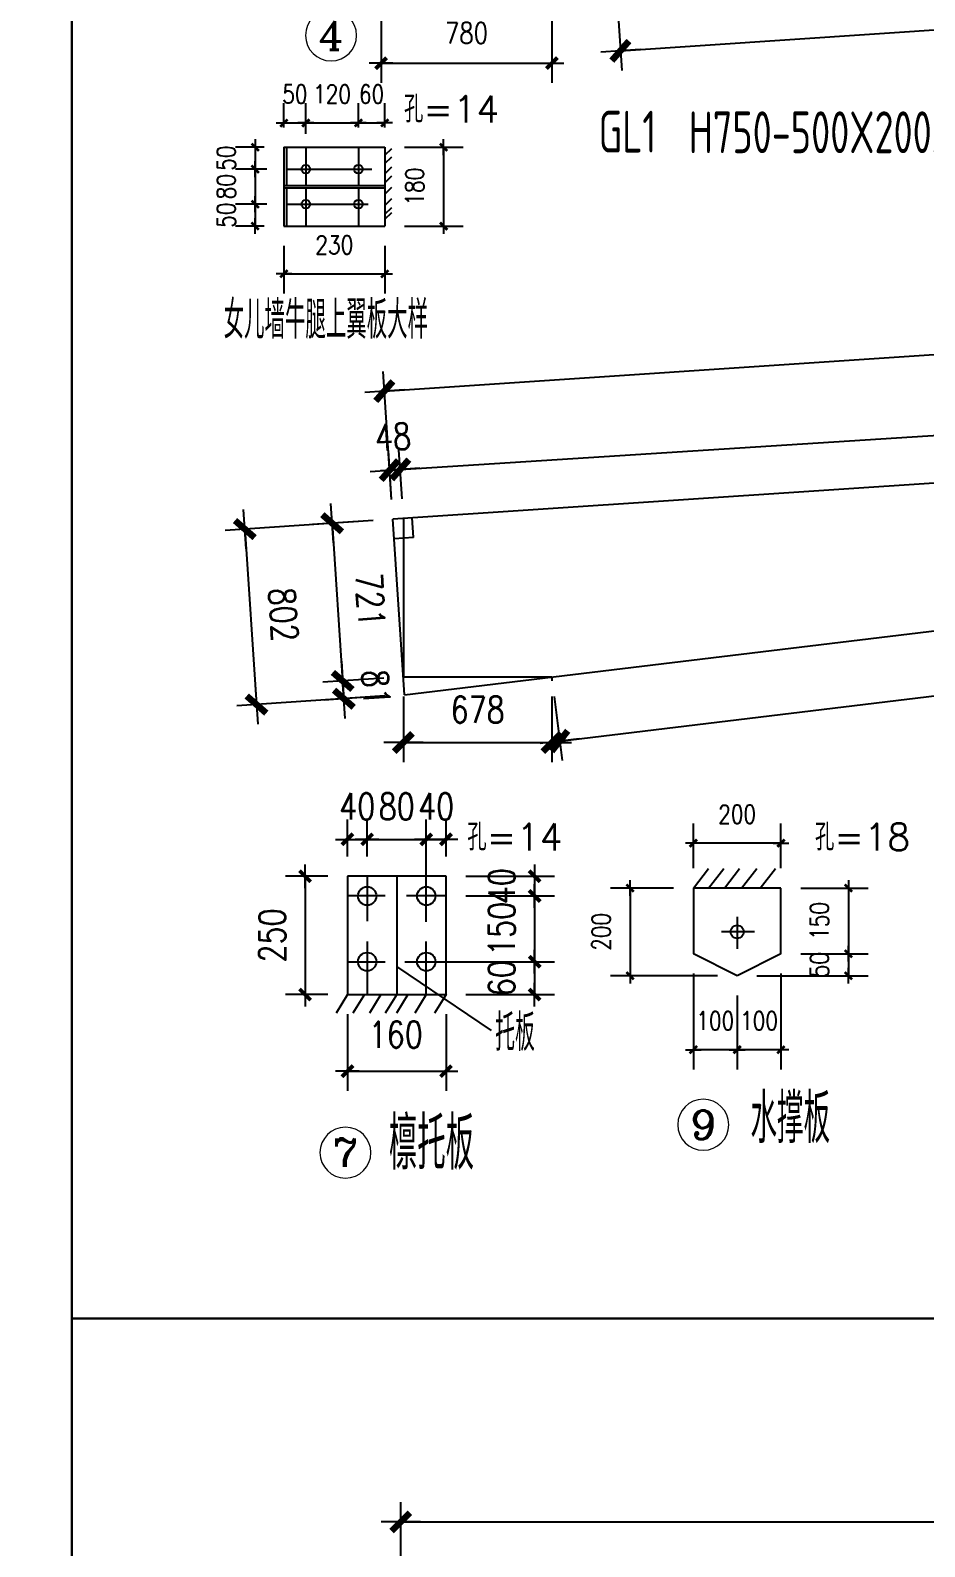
# Model space of a CAD drawing. Header units: millimetres. Extents: x 2451220 to 4527627, y -5186613 to -1639140.
# Drawn here: x 2499782 to 2503864, y -1723549 to -1716630 of the extents above; entities that cross this region are included whole.
import ezdxf
from ezdxf.enums import TextEntityAlignment as Align

# ---------------------------------------------------------------- set-up
doc = ezdxf.new("R2010")
doc.units = ezdxf.units.MM
doc.header["$LTSCALE"] = 1000
doc.header["$PDMODE"] = 34
doc.linetypes.add('CENTER', pattern=[50.8, 31.75, -6.35, 6.35, -6.35])
doc.layers.add('轴线层', color=1, linetype='CENTER', lineweight=15)
doc.layers.add('钢架', color=7, linetype='Continuous', lineweight=25)
doc.styles.add('COMPLEX', font='COMPLEX')
doc.styles.add('DIM_FONT', font='simplex.shx', dxfattribs={"width": 0.8, "bigfont": 'hztxt.shx'})
doc.styles.add('hz', font='gbenor.shx', dxfattribs={"width": 0.75, "height": 100, "bigfont": 'gbcbig.shx'})
doc.styles.get("Standard").update_dxf_attribs({"font": 'txt', "bigfont": 'gbcbig.shx'})
doc.styles.add('TSSD_Label', font='Tssdeng.shx', dxfattribs={"width": 0.7, "bigfont": 'hztxt.shx'})
doc.dimstyles.new('WGH(1)', dxfattribs={"dimscale": 1.2, "dimtxt": 100, "dimasz": 0.5, "dimexe": 75, "dimexo": 75, "dimgap": 75, "dimtad": 1, "dimdec": 0, "dimzin": 0, "dimdsep": 46, "dimtxsty": 'DIM_FONT', "dimblk1": '_DIMX', "dimblk2": '_DIMX', "dimsah": 1, "dimcen": 0.09, "dimclrd": 3, "dimclre": 3, "dimclrt": 7, "dimadec": 0, "dimazin": 0, "dimtfac": 1, "dimtdec": 0, "dimtix": 1, "dimtmove": 2, "dimatfit": 3, "dimldrblk": '_DIMX', "dimfxl": 1, "dimtolj": 1, "dimtzin": 0, "dimarcsym": 0})
doc.dimstyles.new('WGH(2)', dxfattribs={"dimscale": 1.2, "dimtxt": 100, "dimasz": 0.5, "dimexe": 75, "dimexo": 75, "dimgap": 75, "dimtad": 1, "dimdec": 0, "dimlfac": 0.5, "dimzin": 0, "dimdsep": 46, "dimtxsty": 'DIM_FONT', "dimblk1": '_DIMX', "dimblk2": '_DIMX', "dimsah": 1, "dimcen": 0.09, "dimclrd": 3, "dimclre": 3, "dimclrt": 7, "dimadec": 0, "dimazin": 0, "dimtfac": 1, "dimtdec": 0, "dimtix": 1, "dimtmove": 2, "dimatfit": 3, "dimldrblk": '_DIMX', "dimfxl": 1, "dimtolj": 1, "dimtzin": 0, "dimarcsym": 0})
doc.dimstyles.new('WGH(3)', dxfattribs={"dimscale": 1.2, "dimtxt": 100, "dimasz": 0.3, "dimexe": 75, "dimexo": 75, "dimgap": 75, "dimtad": 1, "dimdec": 0, "dimlfac": 0.333333, "dimzin": 0, "dimdsep": 46, "dimtxsty": 'DIM_FONT', "dimblk1": '_DIMX', "dimblk2": '_DIMX', "dimsah": 1, "dimcen": 0.09, "dimclrd": 3, "dimclre": 3, "dimclrt": 7, "dimazin": 0, "dimtfac": 1, "dimtdec": 0, "dimtix": 1, "dimtmove": 2, "dimatfit": 3, "dimldrblk": '_DIMX', "dimfxl": 1, "dimtolj": 1, "dimtzin": 0, "dimarcsym": 0})

# ---------------------------------------------------------------- blocks, each defined once
blk = doc.blocks.new('_DIMX')
blk.add_line((-150, 0), (150, 0))
at = {"const_width": 50}
blk.add_lwpolyline([(-70, -70), (70, 70)], dxfattribs=at)
blk = doc.blocks.new('*D2600')
at = {"color": 3, "lineweight": -2}
for p, q in [((2501139.4, -1720490.2), (2500946.1, -1720490.2)), ((2501036.1, -1720490.6), (2501036.1, -1721029.8)), ((2501139.4, -1721030.2), (2500946.1, -1721030.2))]:
    blk.add_line(p, q, dxfattribs=at)
at = {"layer": 'Defpoints', "color": 0}
for p in [(2501229.4, -1720490.2), (2501036.1, -1721030.2), (2501229.4, -1721030.2)]:
    blk.add_point(p, dxfattribs=at)
at = {"color": 3, "lineweight": -2, "xscale": 0.36, "yscale": 0.36, "zscale": 0.36}
for p, rotation in [((2501036.1, -1720490.2), 90), ((2501036.1, -1721030.2), 270)]:
    blk.add_blockref('_DIMX', p, dxfattribs=dict(at, rotation=rotation))
at = {"color": 7, "insert": (2500886.1, -1720760.2), "char_height": 120, "attachment_point": 5, "rotation": 90, "style": 'DIM_FONT'}
blk.add_mtext('\\A1;250', dxfattribs=at)
blk = doc.blocks.new('*D2601')
at = {"color": 3, "lineweight": -2}
for p, q in [((2501769.4, -1720490.2), (2502173.9, -1720490.2)), ((2502083.9, -1720489.8), (2502083.9, -1720489.5)), ((2502083.9, -1720490.2), (2502083.9, -1720580.2)), ((2501769.4, -1720580.2), (2502173.9, -1720580.2)), ((2502083.9, -1720580.6), (2502083.9, -1720580.9))]:
    blk.add_line(p, q, dxfattribs=at)
at = {"layer": 'Defpoints', "color": 0}
for p in [(2501679.4, -1720490.2), (2501679.4, -1720580.2), (2502083.9, -1720580.2)]:
    blk.add_point(p, dxfattribs=at)
at = {"color": 3, "lineweight": -2, "xscale": 0.36, "yscale": 0.36, "zscale": 0.36}
for p, rotation in [((2502083.9, -1720490.2), 270), ((2502083.9, -1720580.2), 90)]:
    blk.add_blockref('_DIMX', p, dxfattribs=dict(at, rotation=rotation))
at = {"color": 7, "insert": (2501933.9, -1720535.2), "char_height": 120, "attachment_point": 5, "rotation": 90, "style": 'DIM_FONT'}
blk.add_mtext('\\A1;40', dxfattribs=at)
blk = doc.blocks.new('*D2602')
at = {"color": 3, "lineweight": -2}
for p, q in [((2501769.4, -1720580.2), (2502173.9, -1720580.2)), ((2502083.9, -1720579.8), (2502083.9, -1720579.5)), ((2502083.9, -1720580.2), (2502083.9, -1720880.2)), ((2501491.2, -1720880.2), (2502173.9, -1720880.2)), ((2502083.9, -1720880.6), (2502083.9, -1720880.9))]:
    blk.add_line(p, q, dxfattribs=at)
at = {"layer": 'Defpoints', "color": 0}
for p in [(2501679.4, -1720580.2), (2501401.2, -1720880.2), (2502083.9, -1720880.2)]:
    blk.add_point(p, dxfattribs=at)
at = {"color": 3, "lineweight": -2, "xscale": 0.36, "yscale": 0.36, "zscale": 0.36}
for p, rotation in [((2502083.9, -1720580.2), 270), ((2502083.9, -1720880.2), 90)]:
    blk.add_blockref('_DIMX', p, dxfattribs=dict(at, rotation=rotation))
at = {"color": 7, "insert": (2501933.9, -1720730.2), "char_height": 120, "attachment_point": 5, "rotation": 90, "style": 'DIM_FONT'}
blk.add_mtext('\\A1;150', dxfattribs=at)
blk = doc.blocks.new('*D2603')
at = {"color": 3, "lineweight": -2}
for p, q in [((2501491.2, -1720880.2), (2502173.9, -1720880.2)), ((2502083.9, -1720879.8), (2502083.9, -1720879.5)), ((2502083.9, -1720880.2), (2502083.9, -1721030.2)), ((2501769.4, -1721030.2), (2502173.9, -1721030.2)), ((2502083.9, -1721030.6), (2502083.9, -1721030.9))]:
    blk.add_line(p, q, dxfattribs=at)
at = {"layer": 'Defpoints', "color": 0}
for p in [(2501401.2, -1720880.2), (2501679.4, -1721030.2), (2502083.9, -1721030.2)]:
    blk.add_point(p, dxfattribs=at)
at = {"color": 3, "lineweight": -2, "xscale": 0.36, "yscale": 0.36, "zscale": 0.36}
for p, rotation in [((2502083.9, -1720880.2), 270), ((2502083.9, -1721030.2), 90)]:
    blk.add_blockref('_DIMX', p, dxfattribs=dict(at, rotation=rotation))
at = {"color": 7, "insert": (2501933.9, -1720955.2), "char_height": 120, "attachment_point": 5, "rotation": 90, "style": 'DIM_FONT'}
blk.add_mtext('\\A1;60', dxfattribs=at)
blk = doc.blocks.new('*D2604')
at = {"color": 3, "lineweight": -2}
for p, q in [((2501229.4, -1720400.2), (2501229.4, -1720231.8)), ((2501319.4, -1720400.2), (2501319.4, -1720231.8)), ((2501229, -1720321.8), (2501228.7, -1720321.8)), ((2501229.4, -1720321.8), (2501319.4, -1720321.8)), ((2501319.7, -1720321.8), (2501320.1, -1720321.8))]:
    blk.add_line(p, q, dxfattribs=at)
at = {"layer": 'Defpoints', "color": 0}
for p in [(2501319.4, -1720321.8), (2501229.4, -1720490.2), (2501319.4, -1720490.2)]:
    blk.add_point(p, dxfattribs=at)
at = {"color": 3, "lineweight": -2, "xscale": 0.36, "yscale": 0.36, "zscale": 0.36}
blk.add_blockref('_DIMX', (2501229.4, -1720321.8), dxfattribs=at)
at = {"color": 3, "lineweight": -2, "xscale": 0.36, "yscale": 0.36, "zscale": 0.36, "rotation": 180}
blk.add_blockref('_DIMX', (2501319.4, -1720321.8), dxfattribs=at)
at = {"color": 7, "insert": (2501274.4, -1720171.8), "char_height": 120, "attachment_point": 5, "style": 'DIM_FONT'}
blk.add_mtext('\\A1;40', dxfattribs=at)
blk = doc.blocks.new('*D2605')
at = {"color": 3, "lineweight": -2}
for p, q in [((2501319.4, -1720400.2), (2501319.4, -1720231.8)), ((2501589.4, -1720698.2), (2501589.4, -1720231.8)), ((2501319, -1720321.8), (2501318.7, -1720321.8)), ((2501319.4, -1720321.8), (2501589.4, -1720321.8)), ((2501589.7, -1720321.8), (2501590.1, -1720321.8))]:
    blk.add_line(p, q, dxfattribs=at)
at = {"layer": 'Defpoints', "color": 0}
for p in [(2501589.4, -1720321.8), (2501319.4, -1720490.2), (2501589.4, -1720788.2)]:
    blk.add_point(p, dxfattribs=at)
at = {"color": 3, "lineweight": -2, "xscale": 0.36, "yscale": 0.36, "zscale": 0.36}
blk.add_blockref('_DIMX', (2501319.4, -1720321.8), dxfattribs=at)
at = {"color": 3, "lineweight": -2, "xscale": 0.36, "yscale": 0.36, "zscale": 0.36, "rotation": 180}
blk.add_blockref('_DIMX', (2501589.4, -1720321.8), dxfattribs=at)
at = {"color": 7, "insert": (2501454.4, -1720171.8), "char_height": 120, "attachment_point": 5, "style": 'DIM_FONT'}
blk.add_mtext('\\A1;80', dxfattribs=at)
blk = doc.blocks.new('*D2606')
at = {"color": 3, "lineweight": -2}
for p, q in [((2501589.4, -1720698.2), (2501589.4, -1720231.8)), ((2501679.4, -1720400.2), (2501679.4, -1720231.8)), ((2501589, -1720321.8), (2501588.7, -1720321.8)), ((2501589.4, -1720321.8), (2501679.4, -1720321.8)), ((2501679.7, -1720321.8), (2501680.1, -1720321.8))]:
    blk.add_line(p, q, dxfattribs=at)
at = {"layer": 'Defpoints', "color": 0}
for p in [(2501679.4, -1720321.8), (2501679.4, -1720490.2), (2501589.4, -1720788.2)]:
    blk.add_point(p, dxfattribs=at)
at = {"color": 3, "lineweight": -2, "xscale": 0.36, "yscale": 0.36, "zscale": 0.36}
blk.add_blockref('_DIMX', (2501589.4, -1720321.8), dxfattribs=at)
at = {"color": 3, "lineweight": -2, "xscale": 0.36, "yscale": 0.36, "zscale": 0.36, "rotation": 180}
blk.add_blockref('_DIMX', (2501679.4, -1720321.8), dxfattribs=at)
at = {"color": 7, "insert": (2501634.4, -1720171.8), "char_height": 120, "attachment_point": 5, "style": 'DIM_FONT'}
blk.add_mtext('\\A1;40', dxfattribs=at)
blk = doc.blocks.new('*D830')
at = {"color": 3, "lineweight": -2}
for p, q in [((2501229.4, -1721120.2), (2501229.4, -1721469.3)), ((2501679.4, -1721120.2), (2501679.4, -1721469.3)), ((2501229.7, -1721379.3), (2501679, -1721379.3))]:
    blk.add_line(p, q, dxfattribs=at)
at = {"layer": 'Defpoints', "color": 0}
for p in [(2501229.4, -1721030.2), (2501679.4, -1721030.2), (2501679.4, -1721379.3)]:
    blk.add_point(p, dxfattribs=at)
at = {"color": 3, "lineweight": -2, "xscale": 0.36, "yscale": 0.36, "zscale": 0.36, "rotation": 180}
blk.add_blockref('_DIMX', (2501229.4, -1721379.3), dxfattribs=at)
at = {"color": 3, "lineweight": -2, "xscale": 0.36, "yscale": 0.36, "zscale": 0.36}
blk.add_blockref('_DIMX', (2501679.4, -1721379.3), dxfattribs=at)
at = {"color": 7, "insert": (2501449.8, -1721212.3), "char_height": 120, "attachment_point": 5, "style": 'DIM_FONT'}
blk.add_mtext('\\A1;160', dxfattribs=at)
blk = doc.blocks.new('*D2607')
at = {"color": 3, "lineweight": -2}
for p, q in [((2502808.2, -1720453.8), (2502808.2, -1720249.3)), ((2503208.2, -1720453.8), (2503208.2, -1720249.3)), ((2503207.9, -1720339.3), (2502808.4, -1720339.3))]:
    blk.add_line(p, q, dxfattribs=at)
at = {"layer": 'Defpoints', "color": 0}
for p in [(2502808.2, -1720339.3), (2502808.2, -1720543.8), (2503208.2, -1720543.8)]:
    blk.add_point(p, dxfattribs=at)
at = {"color": 3, "lineweight": -2, "xscale": 0.24, "yscale": 0.24, "zscale": 0.24, "rotation": 180}
blk.add_blockref('_DIMX', (2502808.2, -1720339.3), dxfattribs=at)
at = {"color": 3, "lineweight": -2, "xscale": 0.24, "yscale": 0.24, "zscale": 0.24}
blk.add_blockref('_DIMX', (2503208.2, -1720339.3), dxfattribs=at)
at = {"color": 7, "insert": (2503008.2, -1720207.3), "char_height": 84, "attachment_point": 5, "style": 'DIM_FONT'}
blk.add_mtext('\\A1;200', dxfattribs=at)
blk = doc.blocks.new('*D2608')
at = {"color": 3, "lineweight": -2}
for p, q in [((2503298.2, -1720543.8), (2503605.8, -1720543.8)), ((2503515.8, -1720543.5), (2503515.8, -1720543.3)), ((2503515.8, -1720543.8), (2503515.8, -1720843.8)), ((2503298.2, -1720843.8), (2503605.8, -1720843.8)), ((2503515.8, -1720844), (2503515.8, -1720844.2))]:
    blk.add_line(p, q, dxfattribs=at)
at = {"layer": 'Defpoints', "color": 0}
for p in [(2503208.2, -1720543.8), (2503208.2, -1720843.8), (2503515.8, -1720843.8)]:
    blk.add_point(p, dxfattribs=at)
at = {"color": 3, "lineweight": -2, "xscale": 0.24, "yscale": 0.24, "zscale": 0.24}
for p, rotation in [((2503515.8, -1720543.8), 270), ((2503515.8, -1720843.8), 90)]:
    blk.add_blockref('_DIMX', p, dxfattribs=dict(at, rotation=rotation))
at = {"color": 7, "insert": (2503383.8, -1720693.8), "char_height": 84, "attachment_point": 5, "rotation": 90, "style": 'DIM_FONT'}
blk.add_mtext('\\A1;150', dxfattribs=at)
blk = doc.blocks.new('*D2609')
at = {"color": 3, "lineweight": -2}
for p, q in [((2503298.2, -1720843.8), (2503605.8, -1720843.8)), ((2503515.8, -1720843.5), (2503515.8, -1720843.3)), ((2503515.8, -1720843.8), (2503515.8, -1720943.8)), ((2503098.2, -1720943.8), (2503605.8, -1720943.8)), ((2503515.8, -1720944), (2503515.8, -1720944.2))]:
    blk.add_line(p, q, dxfattribs=at)
at = {"layer": 'Defpoints', "color": 0}
for p in [(2503208.2, -1720843.8), (2503008.2, -1720943.8), (2503515.8, -1720943.8)]:
    blk.add_point(p, dxfattribs=at)
at = {"color": 3, "lineweight": -2, "xscale": 0.24, "yscale": 0.24, "zscale": 0.24}
for p, rotation in [((2503515.8, -1720843.8), 270), ((2503515.8, -1720943.8), 90)]:
    blk.add_blockref('_DIMX', p, dxfattribs=dict(at, rotation=rotation))
at = {"color": 7, "insert": (2503383.8, -1720893.8), "char_height": 84, "attachment_point": 5, "rotation": 90, "style": 'DIM_FONT'}
blk.add_mtext('\\A1;50', dxfattribs=at)
blk = doc.blocks.new('*D2610')
at = {"color": 3, "lineweight": -2}
for p, q in [((2502718.2, -1720543.8), (2502429.4, -1720543.8)), ((2502519.4, -1720544), (2502519.4, -1720943.5)), ((2502918.2, -1720943.8), (2502429.4, -1720943.8))]:
    blk.add_line(p, q, dxfattribs=at)
at = {"layer": 'Defpoints', "color": 0}
for p in [(2502808.2, -1720543.8), (2502519.4, -1720943.8), (2503008.2, -1720943.8)]:
    blk.add_point(p, dxfattribs=at)
at = {"color": 3, "lineweight": -2, "xscale": 0.24, "yscale": 0.24, "zscale": 0.24}
for p, rotation in [((2502519.4, -1720543.8), 90), ((2502519.4, -1720943.8), 270)]:
    blk.add_blockref('_DIMX', p, dxfattribs=dict(at, rotation=rotation))
at = {"color": 7, "insert": (2502387.4, -1720743.8), "char_height": 84, "attachment_point": 5, "rotation": 90, "style": 'DIM_FONT'}
blk.add_mtext('\\A1;200', dxfattribs=at)
blk = doc.blocks.new('*D831')
at = {"color": 3, "lineweight": -2}
for p, q in [((2503208.2, -1720933.8), (2503208.2, -1721371.5)), ((2503008.2, -1721033.8), (2503008.2, -1721371.5)), ((2503007.9, -1721281.5), (2503007.7, -1721281.5)), ((2503208.2, -1721281.5), (2503008.2, -1721281.5)), ((2503208.4, -1721281.5), (2503208.6, -1721281.5))]:
    blk.add_line(p, q, dxfattribs=at)
at = {"layer": 'Defpoints', "color": 0}
for p in [(2503208.2, -1720843.8), (2503008.2, -1720943.8), (2503008.2, -1721281.5)]:
    blk.add_point(p, dxfattribs=at)
at = {"color": 3, "lineweight": -2, "xscale": 0.24, "yscale": 0.24, "zscale": 0.24}
blk.add_blockref('_DIMX', (2503008.2, -1721281.5), dxfattribs=at)
at = {"color": 3, "lineweight": -2, "xscale": 0.24, "yscale": 0.24, "zscale": 0.24, "rotation": 180}
blk.add_blockref('_DIMX', (2503208.2, -1721281.5), dxfattribs=at)
at = {"color": 7, "insert": (2503108.2, -1721149.5), "char_height": 84, "attachment_point": 5, "style": 'DIM_FONT'}
blk.add_mtext('\\A1;100', dxfattribs=at)
blk = doc.blocks.new('*D832')
at = {"color": 3, "lineweight": -2}
for p, q in [((2502808.2, -1720933.8), (2502808.2, -1721371.5)), ((2503008.2, -1721033.8), (2503008.2, -1721371.5)), ((2502807.9, -1721281.5), (2502807.7, -1721281.5)), ((2503008.2, -1721281.5), (2502808.2, -1721281.5)), ((2503008.4, -1721281.5), (2503008.6, -1721281.5))]:
    blk.add_line(p, q, dxfattribs=at)
at = {"layer": 'Defpoints', "color": 0}
for p in [(2502808.2, -1720843.8), (2503008.2, -1720943.8), (2502808.2, -1721281.5)]:
    blk.add_point(p, dxfattribs=at)
at = {"color": 3, "lineweight": -2, "xscale": 0.24, "yscale": 0.24, "zscale": 0.24}
blk.add_blockref('_DIMX', (2502808.2, -1721281.5), dxfattribs=at)
at = {"color": 3, "lineweight": -2, "xscale": 0.24, "yscale": 0.24, "zscale": 0.24, "rotation": 180}
blk.add_blockref('_DIMX', (2503008.2, -1721281.5), dxfattribs=at)
at = {"color": 7, "insert": (2502908.2, -1721149.5), "char_height": 84, "attachment_point": 5, "style": 'DIM_FONT'}
blk.add_mtext('\\A1;100', dxfattribs=at)
blk = doc.blocks.new('轴线标号')
at = {"lineweight": 13}
blk.add_circle((0, 0), 0.5, dxfattribs=at)
at = {"layer": '钢架', "lineweight": 13, "style": 'COMPLEX', "width": 1.041667}
blk.add_attdef('A', text='', height=0.56, dxfattribs=at).set_placement((-0.25, -0.28), (0.25, -0.28), align=Align.FIT)
blk = doc.blocks.new('*D2616')
at = {"color": 3, "lineweight": -2}
for p, q in [((2500849.5, -1717163.7), (2500718.4, -1717163.7)), ((2500808.4, -1717163.5), (2500808.4, -1717163.2)), ((2500808.4, -1717163.7), (2500808.4, -1717263.7)), ((2500861.5, -1717263.7), (2500718.4, -1717263.7)), ((2500808.4, -1717263.9), (2500808.4, -1717264.2))]:
    blk.add_line(p, q, dxfattribs=at)
at = {"layer": 'Defpoints', "color": 0}
for p in [(2500939.5, -1717163.7), (2500808.4, -1717263.7), (2500951.5, -1717263.7)]:
    blk.add_point(p, dxfattribs=at)
at = {"color": 3, "lineweight": -2, "xscale": 0.24, "yscale": 0.24, "zscale": 0.24}
for p, rotation in [((2500808.4, -1717163.7), 270), ((2500808.4, -1717263.7), 90)]:
    blk.add_blockref('_DIMX', p, dxfattribs=dict(at, rotation=rotation))
at = {"color": 7, "insert": (2500676.4, -1717213.7), "char_height": 84, "attachment_point": 5, "rotation": 90, "style": 'DIM_FONT'}
blk.add_mtext('\\A1;50', dxfattribs=at)
blk = doc.blocks.new('*D2617')
at = {"color": 3, "lineweight": -2}
for p, q in [((2500861.5, -1717263.7), (2500718.4, -1717263.7)), ((2500808.4, -1717263.5), (2500808.4, -1717263.2)), ((2500808.4, -1717263.7), (2500808.4, -1717423.7)), ((2500861.5, -1717423.7), (2500718.4, -1717423.7)), ((2500808.4, -1717423.9), (2500808.4, -1717424.2))]:
    blk.add_line(p, q, dxfattribs=at)
at = {"layer": 'Defpoints', "color": 0}
for p in [(2500951.5, -1717263.7), (2500808.4, -1717423.7), (2500951.5, -1717423.7)]:
    blk.add_point(p, dxfattribs=at)
at = {"color": 3, "lineweight": -2, "xscale": 0.24, "yscale": 0.24, "zscale": 0.24}
for p, rotation in [((2500808.4, -1717263.7), 270), ((2500808.4, -1717423.7), 90)]:
    blk.add_blockref('_DIMX', p, dxfattribs=dict(at, rotation=rotation))
at = {"color": 7, "insert": (2500676.4, -1717343.7), "char_height": 84, "attachment_point": 5, "rotation": 90, "style": 'DIM_FONT'}
blk.add_mtext('\\A1;80', dxfattribs=at)
blk = doc.blocks.new('*D2618')
at = {"color": 3, "lineweight": -2}
for p, q in [((2500861.5, -1717423.7), (2500718.4, -1717423.7)), ((2500808.4, -1717423.5), (2500808.4, -1717423.2)), ((2500808.4, -1717423.7), (2500808.4, -1717523.7)), ((2500849.5, -1717523.7), (2500718.4, -1717523.7)), ((2500808.4, -1717523.9), (2500808.4, -1717524.2))]:
    blk.add_line(p, q, dxfattribs=at)
at = {"layer": 'Defpoints', "color": 0}
for p in [(2500951.5, -1717423.7), (2500808.4, -1717523.7), (2500939.5, -1717523.7)]:
    blk.add_point(p, dxfattribs=at)
at = {"color": 3, "lineweight": -2, "xscale": 0.24, "yscale": 0.24, "zscale": 0.24}
for p, rotation in [((2500808.4, -1717423.7), 270), ((2500808.4, -1717523.7), 90)]:
    blk.add_blockref('_DIMX', p, dxfattribs=dict(at, rotation=rotation))
at = {"color": 7, "insert": (2500676.4, -1717473.7), "char_height": 84, "attachment_point": 5, "rotation": 90, "style": 'DIM_FONT'}
blk.add_mtext('\\A1;50', dxfattribs=at)
blk = doc.blocks.new('*D841')
at = {"color": 3, "lineweight": -2}
for p, q in [((2500939.5, -1717073.7), (2500939.5, -1716963.2)), ((2501039.5, -1717103), (2501039.5, -1716963.2)), ((2500939.3, -1717053.2), (2500939, -1717053.2)), ((2500939.5, -1717053.2), (2501039.5, -1717053.2)), ((2501039.8, -1717053.2), (2501040, -1717053.2))]:
    blk.add_line(p, q, dxfattribs=at)
at = {"layer": 'Defpoints', "color": 0}
for p in [(2501039.5, -1717053.2), (2500939.5, -1717163.7), (2501039.5, -1717193)]:
    blk.add_point(p, dxfattribs=at)
at = {"color": 3, "lineweight": -2, "xscale": 0.24, "yscale": 0.24, "zscale": 0.24}
blk.add_blockref('_DIMX', (2500939.5, -1717053.2), dxfattribs=at)
at = {"color": 3, "lineweight": -2, "xscale": 0.24, "yscale": 0.24, "zscale": 0.24, "rotation": 180}
blk.add_blockref('_DIMX', (2501039.5, -1717053.2), dxfattribs=at)
at = {"color": 7, "insert": (2500989.5, -1716921.2), "char_height": 84, "attachment_point": 5, "style": 'DIM_FONT'}
blk.add_mtext('\\A1;50', dxfattribs=at)
blk = doc.blocks.new('*D2619')
at = {"color": 3, "lineweight": -2}
for p, q in [((2501039.5, -1717103), (2501039.5, -1716963.2)), ((2501279.5, -1717073.7), (2501279.5, -1716963.2)), ((2501039.3, -1717053.2), (2501039, -1717053.2)), ((2501039.5, -1717053.2), (2501279.5, -1717053.2)), ((2501279.8, -1717053.2), (2501280, -1717053.2))]:
    blk.add_line(p, q, dxfattribs=at)
at = {"layer": 'Defpoints', "color": 0}
for p in [(2501279.5, -1717053.2), (2501039.5, -1717193), (2501279.5, -1717163.7)]:
    blk.add_point(p, dxfattribs=at)
at = {"color": 3, "lineweight": -2, "xscale": 0.24, "yscale": 0.24, "zscale": 0.24}
blk.add_blockref('_DIMX', (2501039.5, -1717053.2), dxfattribs=at)
at = {"color": 3, "lineweight": -2, "xscale": 0.24, "yscale": 0.24, "zscale": 0.24, "rotation": 180}
blk.add_blockref('_DIMX', (2501279.5, -1717053.2), dxfattribs=at)
at = {"color": 7, "insert": (2501159.5, -1716921.2), "char_height": 84, "attachment_point": 5, "style": 'DIM_FONT'}
blk.add_mtext('\\A1;120', dxfattribs=at)
blk = doc.blocks.new('*D2620')
at = {"color": 3, "lineweight": -2}
for p, q in [((2501279.5, -1717073.7), (2501279.5, -1716963.2)), ((2501399.5, -1717073.7), (2501399.5, -1716963.2)), ((2501279.3, -1717053.2), (2501279, -1717053.2)), ((2501279.5, -1717053.2), (2501399.5, -1717053.2)), ((2501399.8, -1717053.2), (2501400, -1717053.2))]:
    blk.add_line(p, q, dxfattribs=at)
at = {"layer": 'Defpoints', "color": 0}
for p in [(2501399.5, -1717053.2), (2501279.5, -1717163.7), (2501399.5, -1717163.7)]:
    blk.add_point(p, dxfattribs=at)
at = {"color": 3, "lineweight": -2, "xscale": 0.24, "yscale": 0.24, "zscale": 0.24}
blk.add_blockref('_DIMX', (2501279.5, -1717053.2), dxfattribs=at)
at = {"color": 3, "lineweight": -2, "xscale": 0.24, "yscale": 0.24, "zscale": 0.24, "rotation": 180}
blk.add_blockref('_DIMX', (2501399.5, -1717053.2), dxfattribs=at)
at = {"color": 7, "insert": (2501339.5, -1716921.2), "char_height": 84, "attachment_point": 5, "style": 'DIM_FONT'}
blk.add_mtext('\\A1;60', dxfattribs=at)
blk = doc.blocks.new('*D2621')
at = {"color": 3, "lineweight": -2}
for p, q in [((2501489.5, -1717163.7), (2501758.3, -1717163.7)), ((2501668.3, -1717163.9), (2501668.3, -1717523.5)), ((2501489.5, -1717523.7), (2501758.3, -1717523.7))]:
    blk.add_line(p, q, dxfattribs=at)
at = {"layer": 'Defpoints', "color": 0}
for p in [(2501399.5, -1717163.7), (2501399.5, -1717523.7), (2501668.3, -1717523.7)]:
    blk.add_point(p, dxfattribs=at)
at = {"color": 3, "lineweight": -2, "xscale": 0.24, "yscale": 0.24, "zscale": 0.24}
for p, rotation in [((2501668.3, -1717163.7), 90), ((2501668.3, -1717523.7), 270)]:
    blk.add_blockref('_DIMX', p, dxfattribs=dict(at, rotation=rotation))
at = {"color": 7, "insert": (2501536.3, -1717343.7), "char_height": 84, "attachment_point": 5, "rotation": 90, "style": 'DIM_FONT'}
blk.add_mtext('\\A1;180', dxfattribs=at)
blk = doc.blocks.new('*D842')
at = {"color": 3, "lineweight": -2}
for p, q in [((2500939.5, -1717613.7), (2500939.5, -1717831.6)), ((2501399.5, -1717613.7), (2501399.5, -1717831.6)), ((2500939.8, -1717741.6), (2501399.3, -1717741.6))]:
    blk.add_line(p, q, dxfattribs=at)
at = {"layer": 'Defpoints', "color": 0}
for p in [(2500939.5, -1717523.7), (2501399.5, -1717523.7), (2501399.5, -1717741.6)]:
    blk.add_point(p, dxfattribs=at)
at = {"color": 3, "lineweight": -2, "xscale": 0.24, "yscale": 0.24, "zscale": 0.24, "rotation": 180}
blk.add_blockref('_DIMX', (2500939.5, -1717741.6), dxfattribs=at)
at = {"color": 3, "lineweight": -2, "xscale": 0.24, "yscale": 0.24, "zscale": 0.24}
blk.add_blockref('_DIMX', (2501399.5, -1717741.6), dxfattribs=at)
at = {"color": 7, "insert": (2501169.5, -1717609.6), "char_height": 84, "attachment_point": 5, "style": 'DIM_FONT'}
blk.add_mtext('\\A1;230', dxfattribs=at)
blk = doc.blocks.new('*D2639')
at = {"color": 3, "lineweight": -2}
for p, q in [((2507498.2, -1719028.1), (2507533.5, -1719320.8)), ((2502198.7, -1719873.3), (2507522.1, -1719231.5)), ((2502173.6, -1719670), (2502208.8, -1719962.7))]:
    blk.add_line(p, q, dxfattribs=at)
at = {"layer": 'Defpoints', "color": 0}
for p in [(2507487.4, -1718938.7), (2507522.7, -1719231.4), (2502162.8, -1719580.6)]:
    blk.add_point(p, dxfattribs=at)
at = {"color": 3, "lineweight": -2, "xscale": 0.6, "yscale": 0.6, "zscale": 0.6}
for p, rotation in [((2507522.7, -1719231.4), 6.87402383045869), ((2502198.1, -1719873.3), 186.8740238304587)]:
    blk.add_blockref('_DIMX', p, dxfattribs=dict(at, rotation=rotation))
at = {"color": 7, "insert": (2504842.4, -1719403.5), "char_height": 120, "attachment_point": 5, "rotation": 6.87402, "style": 'DIM_FONT'}
blk.add_mtext('\\A1;5363', dxfattribs=at)
blk = doc.blocks.new('*D2643')
at = {"color": 3, "lineweight": -2}
for p, q in [((2501382.8, -1716582.8), (2501382.8, -1716870.3)), ((2502162.8, -1716582.8), (2502162.8, -1716870.3)), ((2501383.1, -1716780.3), (2502162.4, -1716780.3))]:
    blk.add_line(p, q, dxfattribs=at)
at = {"layer": 'Defpoints', "color": 0}
for p in [(2501382.8, -1716492.8), (2502162.8, -1716492.8), (2502162.8, -1716780.3)]:
    blk.add_point(p, dxfattribs=at)
at = {"color": 3, "lineweight": -2, "xscale": 0.36, "yscale": 0.36, "zscale": 0.36, "rotation": 180}
blk.add_blockref('_DIMX', (2501382.8, -1716780.3), dxfattribs=at)
at = {"color": 3, "lineweight": -2, "xscale": 0.36, "yscale": 0.36, "zscale": 0.36}
blk.add_blockref('_DIMX', (2502162.8, -1716780.3), dxfattribs=at)
at = {"color": 7, "insert": (2501772.8, -1716642.3), "char_height": 96, "attachment_point": 5, "style": 'DIM_FONT'}
blk.add_mtext('\\A1;780', dxfattribs=at)
blk = doc.blocks.new('*D2644')
at = {"color": 3, "lineweight": -2}
for p, q in [((2501479, -1718768.2), (2501464.7, -1718544.1)), ((2501431.1, -1718771.2), (2501416.8, -1718547.1)), ((2501421.9, -1718637), (2501421.3, -1718637)), ((2501422.5, -1718637), (2501470.5, -1718633.9)), ((2501471.1, -1718633.9), (2501471.7, -1718633.8))]:
    blk.add_line(p, q, dxfattribs=at)
at = {"layer": 'Defpoints', "color": 0}
for p in [(2501470.5, -1718633.9), (2501436.8, -1718861), (2501484.8, -1718858)]:
    blk.add_point(p, dxfattribs=at)
at = {"color": 3, "lineweight": -2, "xscale": 0.6, "yscale": 0.6, "zscale": 0.6}
for p, rotation in [((2501422.5, -1718637), 3.655502711790959), ((2501470.5, -1718633.9), 183.655502711791)]:
    blk.add_blockref('_DIMX', p, dxfattribs=dict(at, rotation=rotation))
at = {"color": 7, "insert": (2501436.9, -1718485.7), "char_height": 120, "attachment_point": 5, "rotation": 3.6555, "style": 'DIM_FONT'}
blk.add_mtext('\\A1;48', dxfattribs=at)
blk = doc.blocks.new('*D2645')
at = {"color": 3, "lineweight": -2}
for p, q in [((2507449.8, -1718370), (2507436.5, -1718162.6)), ((2501471.1, -1718633.9), (2507441.6, -1718252.4)), ((2501479, -1718768.2), (2501464.7, -1718544.1))]:
    blk.add_line(p, q, dxfattribs=at)
at = {"layer": 'Defpoints', "color": 0}
for p in [(2507442.2, -1718252.4), (2507455.5, -1718459.8), (2501484.8, -1718858)]:
    blk.add_point(p, dxfattribs=at)
at = {"color": 3, "lineweight": -2, "xscale": 0.6, "yscale": 0.6, "zscale": 0.6}
for p, rotation in [((2507442.2, -1718252.4), 3.65550272074046), ((2501470.5, -1718633.9), 183.6555027207405)]:
    blk.add_blockref('_DIMX', p, dxfattribs=dict(at, rotation=rotation))
at = {"color": 7, "insert": (2504446.8, -1718293.4), "char_height": 120, "attachment_point": 5, "rotation": 3.6555, "style": 'DIM_FONT'}
blk.add_mtext('\\A1;5984', dxfattribs=at)
blk = doc.blocks.new('*D2646')
at = {"color": 3, "lineweight": -2}
for p, q in [((2507449.5, -1718370), (2507410.6, -1717785.7)), ((2501398.5, -1718276.7), (2507415.9, -1717875.5)), ((2501430.8, -1718771.2), (2501391.9, -1718186.9))]:
    blk.add_line(p, q, dxfattribs=at)
at = {"layer": 'Defpoints', "color": 0}
for p in [(2507416.5, -1717875.5), (2507455.5, -1718459.8), (2501436.8, -1718861)]:
    blk.add_point(p, dxfattribs=at)
at = {"color": 3, "lineweight": -2, "xscale": 0.6, "yscale": 0.6, "zscale": 0.6}
for p, rotation in [((2507416.5, -1717875.5), 3.814074834278583), ((2501397.9, -1718276.7), 183.8140748342786)]:
    blk.add_blockref('_DIMX', p, dxfattribs=dict(at, rotation=rotation))
at = {"color": 7, "insert": (2504397.2, -1717926.5), "char_height": 120, "attachment_point": 5, "rotation": 3.81407, "style": 'DIM_FONT'}
blk.add_mtext('\\A1;6032', dxfattribs=at)
blk = doc.blocks.new('*D2647')
at = {"color": 3, "lineweight": -2}
for p, q in [((2501347, -1718867), (2500671.2, -1718912.1)), ((2500761, -1718906.7), (2500814.3, -1719706.2)), ((2501400.4, -1719667.7), (2500724.6, -1719712.7))]:
    blk.add_line(p, q, dxfattribs=at)
at = {"layer": 'Defpoints', "color": 0}
for p in [(2501436.8, -1718861), (2500814.4, -1719706.8), (2501490.2, -1719661.7)]:
    blk.add_point(p, dxfattribs=at)
at = {"color": 3, "lineweight": -2, "xscale": 0.6, "yscale": 0.6, "zscale": 0.6}
for p, rotation in [((2500761, -1718906.1), 93.81407483430803), ((2500814.4, -1719706.8), 273.814074834308)]:
    blk.add_blockref('_DIMX', p, dxfattribs=dict(at, rotation=rotation))
at = {"color": 7, "insert": (2500937.4, -1719296.4), "char_height": 120, "attachment_point": 5, "rotation": 273.81407, "style": 'DIM_FONT'}
blk.add_mtext('\\A1;802', dxfattribs=at)
blk = doc.blocks.new('*D2648')
at = {"color": 3, "lineweight": -2}
for p, q in [((2501347, -1718867), (2501069.8, -1718885.5)), ((2501159.6, -1718880.1), (2501207.5, -1719598.5)), ((2501395, -1719586.6), (2501117.8, -1719605.1))]:
    blk.add_line(p, q, dxfattribs=at)
at = {"layer": 'Defpoints', "color": 0}
for p in [(2501436.8, -1718861), (2501484.8, -1719580.6), (2501207.6, -1719599.1)]:
    blk.add_point(p, dxfattribs=at)
at = {"color": 3, "lineweight": -2, "xscale": 0.6, "yscale": 0.6, "zscale": 0.6}
for p, rotation in [((2501159.6, -1718879.5), 93.81407483430759), ((2501207.6, -1719599.1), 273.8140748343076)]:
    blk.add_blockref('_DIMX', p, dxfattribs=dict(at, rotation=rotation))
at = {"color": 7, "insert": (2501333.3, -1719229.3), "char_height": 120, "attachment_point": 5, "rotation": 273.81407, "style": 'DIM_FONT'}
blk.add_mtext('\\A1;721', dxfattribs=at)
blk = doc.blocks.new('*D2649')
at = {"color": 3, "lineweight": -2}
for p, q in [((2501395, -1719586.6), (2501117.8, -1719605.1)), ((2501207.5, -1719598.5), (2501207.5, -1719597.9)), ((2501207.6, -1719599.1), (2501213, -1719680.2)), ((2501400.4, -1719667.7), (2501123.2, -1719686.2)), ((2501213, -1719680.8), (2501213.1, -1719681.4))]:
    blk.add_line(p, q, dxfattribs=at)
at = {"layer": 'Defpoints', "color": 0}
for p in [(2501484.8, -1719580.6), (2501213, -1719680.2), (2501490.2, -1719661.7)]:
    blk.add_point(p, dxfattribs=at)
at = {"color": 3, "lineweight": -2, "xscale": 0.6, "yscale": 0.6, "zscale": 0.6}
for p, rotation in [((2501207.6, -1719599.1), 273.8140748245292), ((2501213, -1719680.2), 93.81407482452924)]:
    blk.add_blockref('_DIMX', p, dxfattribs=dict(at, rotation=rotation))
at = {"color": 7, "insert": (2501359.9, -1719629.7), "char_height": 120, "attachment_point": 5, "rotation": 273.81407, "style": 'DIM_FONT'}
blk.add_mtext('\\A1;81', dxfattribs=at)
blk = doc.blocks.new('*D2650')
at = {"color": 3, "lineweight": -2}
for p, q in [((2507490.7, -1715612.2), (2507548.3, -1716476)), ((2502423.6, -1715950), (2502481.2, -1716813.8)), ((2502475.8, -1716724), (2507541.7, -1716386.3))]:
    blk.add_line(p, q, dxfattribs=at)
at = {"layer": 'Defpoints', "color": 0}
for p in [(2507484.8, -1715522.4), (2502417.6, -1715860.2), (2507542.3, -1716386.2)]:
    blk.add_point(p, dxfattribs=at)
at = {"color": 3, "lineweight": -2, "xscale": 0.6, "yscale": 0.6, "zscale": 0.6}
for p, rotation in [((2507542.3, -1716386.2), 3.814074834346965), ((2502475.2, -1716724), 183.8140748343469)]:
    blk.add_blockref('_DIMX', p, dxfattribs=dict(at, rotation=rotation))
at = {"color": 7, "insert": (2504998.8, -1716405.5), "char_height": 120, "attachment_point": 5, "rotation": 3.81407, "style": 'DIM_FONT'}
blk.add_mtext('\\A1;5078', dxfattribs=at)
blk = doc.blocks.new('*D871')
at = {"color": 3, "lineweight": -2}
for p, q in [((2501472.8, -1724984.9), (2501472.8, -1723346.1)), ((2507472.8, -1724584.9), (2507472.8, -1723346.1)), ((2501473.4, -1723436.1), (2507472.2, -1723436.1))]:
    blk.add_line(p, q, dxfattribs=at)
at = {"layer": 'Defpoints', "color": 0}
for p in [(2507472.8, -1723436.1), (2507472.8, -1724674.9), (2501472.8, -1725074.9)]:
    blk.add_point(p, dxfattribs=at)
at = {"color": 3, "lineweight": -2, "xscale": 0.6, "yscale": 0.6, "zscale": 0.6, "rotation": 180}
blk.add_blockref('_DIMX', (2501472.8, -1723436.1), dxfattribs=at)
at = {"color": 3, "lineweight": -2, "xscale": 0.6, "yscale": 0.6, "zscale": 0.6}
blk.add_blockref('_DIMX', (2507472.8, -1723436.1), dxfattribs=at)
at = {"color": 7, "insert": (2504472.8, -1723286.1), "char_height": 120, "attachment_point": 5, "style": 'DIM_FONT'}
blk.add_mtext('\\A1;6000', dxfattribs=at)
blk = doc.blocks.new('*D2691')
at = {"color": 3, "lineweight": -2}
for p, q in [((2501484.8, -1719670.6), (2501484.8, -1719970)), ((2502162.8, -1719670.6), (2502162.8, -1719970)), ((2501485.4, -1719880), (2502162.2, -1719880))]:
    blk.add_line(p, q, dxfattribs=at)
at = {"layer": 'Defpoints', "color": 0}
for p in [(2501484.8, -1719580.6), (2502162.8, -1719580.6), (2502162.8, -1719880)]:
    blk.add_point(p, dxfattribs=at)
at = {"color": 3, "lineweight": -2, "xscale": 0.6, "yscale": 0.6, "zscale": 0.6, "rotation": 180}
blk.add_blockref('_DIMX', (2501484.8, -1719880), dxfattribs=at)
at = {"color": 3, "lineweight": -2, "xscale": 0.6, "yscale": 0.6, "zscale": 0.6}
blk.add_blockref('_DIMX', (2502162.8, -1719880), dxfattribs=at)
at = {"color": 7, "insert": (2501823.8, -1719730), "char_height": 120, "attachment_point": 5, "style": 'DIM_FONT'}
blk.add_mtext('\\A1;678', dxfattribs=at)

msp = doc.modelspace()

# ---------------------------------------------------------------- linework, layer by layer
for p, q in [((2500939.5, -1717163.7), (2501399.5, -1717163.7)), ((2500939.5, -1717163.7), (2500939.5, -1717523.7)), ((2500951.5, -1717163.7), (2500951.5, -1717337.7)), ((2501039.5, -1717163.7), (2501039.5, -1717337.7)), ((2501279.5, -1717163.7), (2501279.5, -1717337.7)), ((2501399.5, -1717163.7), (2501399.5, -1717523.7)), ((2501399.5, -1717200.5), (2501432.3, -1717169.3)), ((2501399.5, -1717238.1), (2501432.3, -1717206.9)), ((2500951.5, -1717263.7), (2501340.8, -1717263.7)), ((2501399.5, -1717285), (2501432.3, -1717253.8)), ((2501399.5, -1717325.7), (2501432.3, -1717294.4)), ((2500939.5, -1717337.7), (2501399.5, -1717337.7)), ((2500939.5, -1717349.7), (2501399.5, -1717349.7)), ((2500951.5, -1717349.7), (2500951.5, -1717523.7)), ((2501039.5, -1717349.7), (2501039.5, -1717523.7)), ((2501279.5, -1717349.7), (2501279.5, -1717523.7)), ((2501399.5, -1717377.8), (2501432.3, -1717346.5)), ((2500951.5, -1717423.7), (2501324.7, -1717423.7)), ((2501399.5, -1717429.6), (2501432.3, -1717398.3)), ((2501399.5, -1717469.7), (2501432.3, -1717438.5)), ((2501399.5, -1717492.1), (2501432.3, -1717460.9)), ((2500939.5, -1717523.7), (2501399.5, -1717523.7)), ((2507455.5, -1718459.8), (2501436.8, -1718861)), ((2501490.2, -1719661.7), (2501436.8, -1718861)), ((2501484.8, -1718858), (2501484.8, -1719580.6)), ((2501530.6, -1718945), (2501524.6, -1718855.2)), ((2501530.6, -1718945), (2501442.8, -1718950.8)), ((2501490.2, -1719661.7), (2507487.4, -1718938.7)), ((2502808.2, -1720543.8), (2502877.9, -1720454.1)), ((2502877.8, -1720543.8), (2502947.5, -1720454.1)), ((2502949.9, -1720543.8), (2503019.6, -1720454.1)), ((2503028.6, -1720543.8), (2503098.4, -1720454.1)), ((2503113.6, -1720543.8), (2503183.3, -1720454.1)), ((2501229.4, -1720490.2), (2501229.4, -1721030.2)), ((2501679.4, -1720490.2), (2501229.4, -1720490.2)), ((2501319.4, -1720490.2), (2501319.4, -1720694.5)), ((2501454.4, -1720490.2), (2501454.4, -1721030.2)), ((2501589.4, -1720694.5), (2501589.4, -1720490.2)), ((2501679.4, -1721030.2), (2501679.4, -1720490.2)), ((2503208.2, -1720543.8), (2502808.2, -1720543.8)), ((2502808.2, -1720543.8), (2502808.2, -1720843.8)), ((2503208.2, -1720743.8), (2503208.2, -1720543.8)), ((2503208.2, -1720843.8), (2503208.2, -1720543.8)), ((2501401.2, -1720580.2), (2501229.4, -1720580.2)), ((2501679.4, -1720580.2), (2501499.2, -1720580.2)), ((2503008.2, -1720675.1), (2503008.2, -1720821.8)), ((2503087, -1720743.8), (2502936.6, -1720743.8)), ((2501319.4, -1720788.2), (2501319.4, -1721030.2)), ((2501589.4, -1721030.2), (2501589.4, -1720788.2)), ((2501229.4, -1720880.2), (2501401.2, -1720880.2)), ((2501499.2, -1720880.2), (2501679.4, -1720880.2)), ((2503008.2, -1720943.8), (2502808.2, -1720843.8)), ((2503208.2, -1720843.8), (2503008.2, -1720943.8)), ((2501887.5, -1721194.1), (2501454.4, -1720902.4)), ((2501229.4, -1721030.2), (2501177.3, -1721115)), ((2501229.4, -1721030.2), (2501679.4, -1721030.2)), ((2501306.6, -1721030.2), (2501254.6, -1721115)), ((2501382, -1721030.2), (2501330, -1721115)), ((2501454.4, -1721030.2), (2501402.3, -1721115)), ((2501505.4, -1721030.2), (2501453.3, -1721115)), ((2501589.4, -1721030.2), (2501537.3, -1721115)), ((2501679.4, -1721030.2), (2501627.3, -1721115))]:
    msp.add_line(p, q)
at = {"color": 2}
for p, q in [((2501484.8, -1719580.6), (2502162.8, -1719580.6)), ((2502162.8, -1719580.6), (2502162.8, -1719598.6))]:
    msp.add_line(p, q, dxfattribs=at)
for points in [[(2499972, -1724214.5), (2483552.7, -1724214.5), (2483552.7, -1711257.5), (2499972, -1711257.5)], [(2499972, -1713175.8), (2512391.4, -1713175.8), (2512391.4, -1722507.9), (2499972, -1722507.9)], [(2499972, -1722507.9), (2512391.4, -1722507.9), (2512391.4, -1731840), (2499972, -1731840)]]:
    msp.add_lwpolyline(points, close=True)
for centre, radius in [((2501039.5, -1717263.7), 20), ((2501279.5, -1717263.7), 20), ((2501039.5, -1717423.7), 20), ((2501279.5, -1717423.7), 20), ((2501319.4, -1720580.2), 42), ((2501589.4, -1720580.2), 42), ((2503008.2, -1720743.8), 30), ((2501319.4, -1720880.2), 42), ((2501589.4, -1720880.2), 42)]:
    msp.add_circle(centre, radius)

# ---------------------------------------------------------------- block references
ref = msp.add_blockref('轴线标号', (2501154.8, -1716653.8), dxfattribs=dict(xscale=-232.4988107294776, yscale=232.4988107294776, zscale=232.4988107293054))
ref.add_attrib('A', '4', dxfattribs={"layer": '钢架', "lineweight": 13, "height": 130.2, "style": 'COMPLEX', "width": 1.171875}).set_placement((2501096.6, -1716718.9), (2501212.9, -1716718.9), align=Align.FIT)
ref = msp.add_blockref('轴线标号', (2502853.4, -1721624.1), dxfattribs=dict(xscale=-232.4988107294776, yscale=232.4988107294776, zscale=232.4988107293054))
ref.add_attrib('A', '9', dxfattribs={"layer": '钢架', "lineweight": 13, "height": 130.2, "style": 'COMPLEX', "width": 1.339286}).set_placement((2502795.2, -1721689.2), (2502911.5, -1721689.2), align=Align.FIT)
ref = msp.add_blockref('轴线标号', (2501220.4, -1721751.3), dxfattribs=dict(xscale=-232.4988107294776, yscale=232.4988107294776, zscale=232.4988107293054))
ref.add_attrib('A', '7', dxfattribs={"layer": '钢架', "lineweight": 13, "height": 130.2, "style": 'COMPLEX', "width": 1.339286}).set_placement((2501162.3, -1721816.4), (2501278.5, -1721816.4), align=Align.FIT)

# ---------------------------------------------------------------- texts
at = {"color": 0, "style": 'TSSD_Label', "width": 0.7}
for s, height, p in [('GL1', 190.69, (2502375.8, -1717188)), ('H750-500X200X6X10', 190.695, (2502787, -1717190.9))]:
    msp.add_text(s, height=height, dxfattribs=at).set_placement(p)
at = {"layer": '轴线层', "color": 4, "linetype": 'ByBlock', "char_height": 122.5, "attachment_point": 1}
for s, insert in [('孔=14', (2501487.6, -1716928.6)), ('孔=14', (2501776.6, -1720250.2)), ('孔=18', (2503363.6, -1720250.2))]:
    msp.add_mtext_dynamic_manual_height_columns(s, width=1506.743, gutter_width=12.5, heights=[336], dxfattribs=dict(at, insert=insert))
at = {"layer": '钢架', "lineweight": 13, "attachment_point": 1, "style": 'hz'}
for s, insert, char_height, width in [('女儿墙牛腿上翼板大样', (2500664.3, -1717864.8), 172.8, 995.891), ('  水撑板', (2502886.1, -1721482.7), 224.64, 920.627)]:
    msp.add_mtext(s, dxfattribs=dict(at, insert=insert, char_height=char_height, width=width))
at = {"layer": '钢架', "lineweight": 13, "insert": (2501903.6, -1721119.5), "char_height": 168, "attachment_point": 1, "style": 'hz'}
msp.add_mtext_dynamic_manual_height_columns('托板', width=1506.743, gutter_width=12.5, heights=[336], dxfattribs=at).dxf.set("width", 688.503)
at = {"layer": '钢架', "lineweight": 13, "insert": (2501418.7, -1721588.5), "char_height": 240, "attachment_point": 1, "style": 'hz'}
msp.add_mtext_dynamic_manual_height_columns('檩托板', width=1506.743, gutter_width=12.5, heights=[336], dxfattribs=at)

# ---------------------------------------------------------------- dimensions: what is measured, and where the dimension line sits
for p1, p2, distance, picture, middle in [((2502417.6, -1715860.2), (2507484.8, -1715522.4), -865.7, '*D2650', (2504998.8, -1716405.5)), ((2501436.8, -1718861), (2507455.5, -1718459.8), 585.6, '*D2646', (2504397.2, -1717926.5)), ((2501436.8, -1718861), (2501484.8, -1718858), 224.5, '*D2644', (2501436.9, -1718485.7)), ((2501436.8, -1718861), (2501490.2, -1719661.7), -677.3, '*D2647', (2500937.4, -1719296.4)), ((2501436.8, -1718861), (2501484.8, -1719580.6), -277.8, '*D2648', (2501333.3, -1719229.3)), ((2502162.8, -1719580.6), (2507487.4, -1718938.7), -294.8, '*D2639', (2504842.4, -1719403.5))]:
    dim = msp.add_aligned_dim(p1=p1, p2=p2, distance=distance, dimstyle='WGH(1)')
    dim.commit()
    dim.dimension.update_dxf_attribs({"geometry": picture, "text_midpoint": middle})
for base, p1, p2, dimstyle, override, picture, middle in [((2502162.8, -1716780.3), (2501382.8, -1716492.8), (2502162.8, -1716492.8), 'WGH(1)', {"dimtxt": 80, "dimasz": 0.3}, '*D2643', (2501772.8, -1716642.3)), ((2501039.5, -1717053.2), (2500939.5, -1717163.7), (2501039.5, -1717193), 'WGH(2)', {"dimtxt": 70, "dimasz": 0.2}, '*D841', (2500989.5, -1716921.2)), ((2501279.5, -1717053.2), (2501039.5, -1717193), (2501279.5, -1717163.7), 'WGH(2)', {"dimtxt": 70, "dimasz": 0.2}, '*D2619', (2501159.5, -1716921.2)), ((2501399.5, -1717053.2), (2501279.5, -1717163.7), (2501399.5, -1717163.7), 'WGH(2)', {"dimtxt": 70, "dimasz": 0.2}, '*D2620', (2501339.5, -1716921.2)), ((2501399.5, -1717741.6), (2500939.5, -1717523.7), (2501399.5, -1717523.7), 'WGH(2)', {"dimtxt": 70, "dimasz": 0.2}, '*D842', (2501169.5, -1717609.6)), ((2502808.2, -1720339.3), (2503208.2, -1720543.8), (2502808.2, -1720543.8), 'WGH(2)', {"dimtxt": 70, "dimasz": 0.2}, '*D2607', (2503008.2, -1720207.3)), ((2502808.2, -1721281.5), (2503008.2, -1720943.8), (2502808.2, -1720843.8), 'WGH(2)', {"dimtxt": 70, "dimasz": 0.2}, '*D832', (2502908.2, -1721149.5)), ((2503008.2, -1721281.5), (2503208.2, -1720843.8), (2503008.2, -1720943.8), 'WGH(2)', {"dimtxt": 70, "dimasz": 0.2}, '*D831', (2503108.2, -1721149.5))]:
    dim = msp.add_linear_dim(base=base, p1=p1, p2=p2, dimstyle=dimstyle, override=override)
    dim.commit()
    dim.dimension.update_dxf_attribs({"geometry": picture, "text_midpoint": middle})
for base, p1, p2, angle, picture, middle in [((2500808.4, -1717263.7), (2500939.5, -1717163.7), (2500951.5, -1717263.7), 90, '*D2616', (2500676.4, -1717213.7)), ((2501668.3, -1717523.7), (2501399.5, -1717163.7), (2501399.5, -1717523.7), 90, '*D2621', (2501536.3, -1717343.7)), ((2500808.4, -1717423.7), (2500951.5, -1717263.7), (2500951.5, -1717423.7), 90, '*D2617', (2500676.4, -1717343.7)), ((2500808.4, -1717523.7), (2500951.5, -1717423.7), (2500939.5, -1717523.7), 90, '*D2618', (2500676.4, -1717473.7)), ((2502519.4, -1720943.8), (2502808.2, -1720543.8), (2503008.2, -1720943.8), 270, '*D2610', (2502387.4, -1720743.8)), ((2503515.8, -1720843.8), (2503208.2, -1720543.8), (2503208.2, -1720843.8), 270, '*D2608', (2503383.8, -1720693.8)), ((2503515.8, -1720943.8), (2503208.2, -1720843.8), (2503008.2, -1720943.8), 270, '*D2609', (2503383.8, -1720893.8))]:
    dim = msp.add_linear_dim(base=base, p1=p1, p2=p2, angle=angle, dimstyle='WGH(2)', override={"dimtxt": 70, "dimasz": 0.2})
    dim.commit()
    dim.dimension.update_dxf_attribs({"geometry": picture, "text_midpoint": middle})
for base, p1, p2, angle, picture, middle in [((2507442.2, -1718252.4), (2501484.8, -1718858), (2507455.5, -1718459.8), 183.6555, '*D2645', (2504446.8, -1718293.4)), ((2501213, -1719680.2), (2501484.8, -1719580.6), (2501490.2, -1719661.7), 93.81407, '*D2649', (2501359.9, -1719629.7))]:
    dim = msp.add_linear_dim(base=base, p1=p1, p2=p2, angle=angle, dimstyle='WGH(1)')
    dim.commit()
    dim.dimension.update_dxf_attribs({"geometry": picture, "text_midpoint": middle})
for base, p1, p2, picture, middle in [((2502162.8, -1719880), (2501484.8, -1719580.6), (2502162.8, -1719580.6), '*D2691', (2501823.8, -1719730)), ((2507472.8, -1723436.1), (2501472.8, -1725074.9), (2507472.8, -1724674.9), '*D871', (2504472.8, -1723286.1))]:
    dim = msp.add_linear_dim(base=base, p1=p1, p2=p2, dimstyle='WGH(1)')
    dim.commit()
    dim.dimension.update_dxf_attribs({"geometry": picture, "text_midpoint": middle})
for base, p1, p2, text, picture, middle in [((2501319.4, -1720321.8), (2501229.4, -1720490.2), (2501319.4, -1720490.2), '40', '*D2604', (2501274.4, -1720171.8)), ((2501589.4, -1720321.8), (2501319.4, -1720490.2), (2501589.4, -1720788.2), '80', '*D2605', (2501454.4, -1720171.8)), ((2501679.4, -1720321.8), (2501589.4, -1720788.2), (2501679.4, -1720490.2), '40', '*D2606', (2501634.4, -1720171.8))]:
    dim = msp.add_linear_dim(base=base, p1=p1, p2=p2, text=text, dimstyle='WGH(3)')
    dim.commit()
    dim.dimension.update_dxf_attribs({"geometry": picture, "text_midpoint": middle})
for base, p1, p2, text, picture, middle in [((2501036.1, -1721030.2), (2501229.4, -1720490.2), (2501229.4, -1721030.2), '250', '*D2600', (2500886.1, -1720760.2)), ((2502083.9, -1720580.2), (2501679.4, -1720490.2), (2501679.4, -1720580.2), '40', '*D2601', (2501933.9, -1720535.2)), ((2502083.9, -1720880.2), (2501679.4, -1720580.2), (2501401.2, -1720880.2), '150', '*D2602', (2501933.9, -1720730.2)), ((2502083.9, -1721030.2), (2501401.2, -1720880.2), (2501679.4, -1721030.2), '60', '*D2603', (2501933.9, -1720955.2))]:
    dim = msp.add_linear_dim(base=base, p1=p1, p2=p2, angle=90, text=text, dimstyle='WGH(3)')
    dim.commit()
    dim.dimension.update_dxf_attribs({"geometry": picture, "text_midpoint": middle})
dim = msp.add_linear_dim(base=(2501679.4, -1721379.3), p1=(2501229.4, -1721030.2), p2=(2501679.4, -1721030.2), text='160', dimstyle='WGH(3)')
dim.commit()
dim.dimension.update_dxf_attribs({"geometry": '*D830', "text_midpoint": (2501449.8, -1721212.3), "dimtype": 160})

doc.saveas('drawing.dxf')
